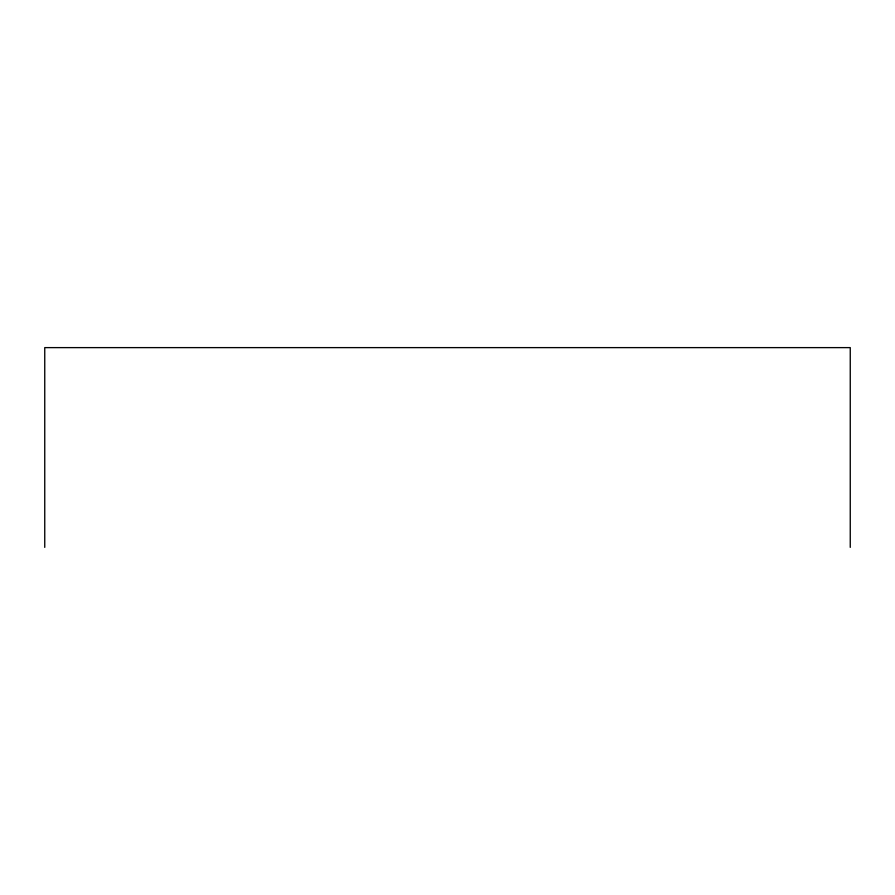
<?xml version="1.0" encoding="UTF-8"?>
<svg xmlns="http://www.w3.org/2000/svg" width="895" height="895" viewBox="0 0 895 895"><rect width="100%" height="100%" fill="white"/><g stroke="black" fill="none" stroke-linecap="round" stroke-linejoin="round"><path stroke-width="1.34" d="M850.25 547.382L850.25 347.618L44.75 347.618L44.75 547.382"/></g></svg>
